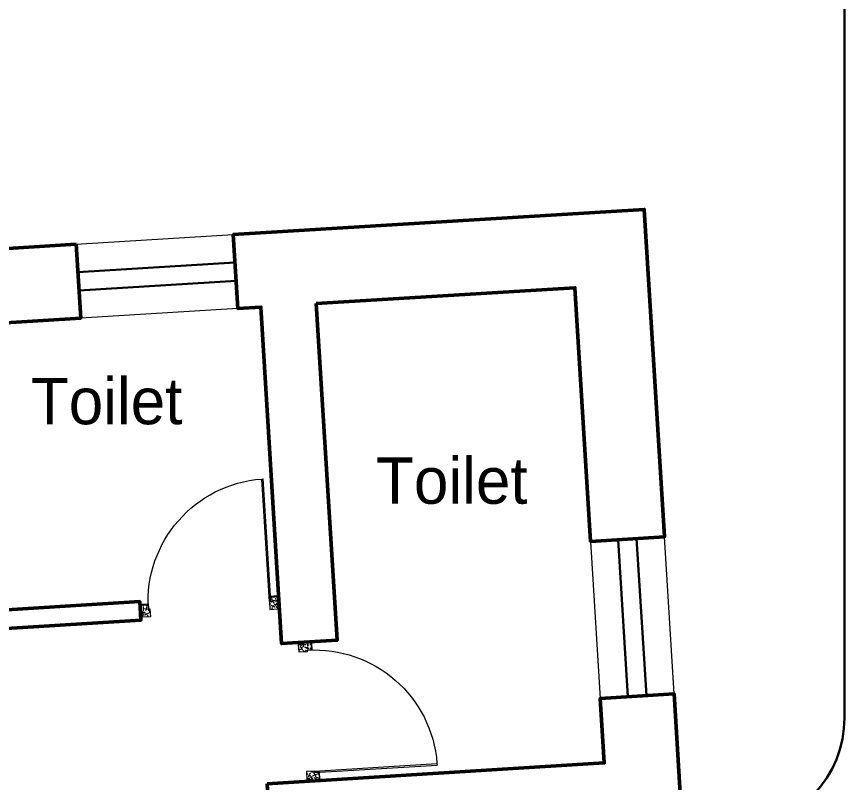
# Model space of a CAD drawing. Header units: millimetres. Extents: x 2342254 to 2635493, y 3886634 to 4043501.
# Drawn here: x 2431148 to 2435613, y 3976243 to 3980378 of the extents above; entities that cross this region are included whole.
import ezdxf

# ---------------------------------------------------------------- set-up
doc = ezdxf.new("R2010")
doc.units = ezdxf.units.MM
doc.header["$MEASUREMENT"] = 0
doc.linetypes.add('DASHED', pattern=[0.75, 0.5, -0.25])
for name, color, linetype, lineweight in [('door', 41, 'Continuous', 5), ('Door Opening-0.09', 253, 'Continuous', 9), ('hidden lines', 205, 'DASHED', 5), ('landscape', 155, 'Continuous', 20), ('WALL 0.2', 7, 'Continuous', 20), ('wall 0.4', 7, 'Continuous', 40), ('Wall-0.5', 7, 'Continuous', 50), ('WINDOW', 152, 'Continuous', 30)]:
    doc.layers.add(name, color=color, linetype=linetype, lineweight=lineweight)
doc.layers.add('Text-0.2', color=7, linetype='Continuous')
doc.styles.add('arial.', font='arial.ttf')

# ---------------------------------------------------------------- blocks, each defined once
blk = doc.blocks.new('d1')
at = {"layer": 'door'}
for p, q in [((2442.75, 10746.15), (2408.33, 10746.15)), ((2408.33, 10746.15), (2408.33, 10745.72)), ((2442.75, 10745.72), (2408.32, 10745.72))]:
    blk.add_line(p, q, dxfattribs=at)
at = {"layer": 'door', "ltscale": 80}
for points in [[(2445, 10779.7), (2445, 10781.99), (2444.56, 10781.99), (2444.56, 10782.43), (2441.8, 10782.43), (2441.8, 10781.99), (2441.36, 10781.99), (2441.36, 10780.14), (2442.75, 10780.14), (2442.75, 10779.7)], [(2445, 10746.15), (2445, 10743.87), (2444.56, 10743.87), (2444.56, 10743.43), (2441.8, 10743.43), (2441.8, 10743.87), (2441.36, 10743.87), (2441.36, 10745.72), (2442.75, 10745.72), (2442.75, 10746.15)]]:
    blk.add_lwpolyline(points, close=True, dxfattribs=at)
at = {"layer": 'Door Opening-0.09', "ltscale": 80}
blk.add_arc((2442.75, 10745.72), 34.42, 90, 179.274, dxfattribs=at)
at = {"layer": 'hidden lines'}
for centre, radius, start, end in [((2441.64, 10791.37), 9.82, 268.3986, 287.3158), ((2441.38, 10784.76), 4.22, 269.7899, 318.9675), ((2444.33, 10781.34), 2.81, 166.4652, 205.1802), ((2445.01, 10781.68), 2.48, 162.4671, 233.2418), ((2441.57, 10782.05), 3, 308.4681, 358.9527), ((2445.46, 10782.07), 1.81, 168.6475, 255.2319), ((2445.01, 10744.18), 2.48, 126.7582, 197.5329), ((2441.57, 10743.81), 3, 1.0473, 51.5319), ((2441.64, 10734.49), 9.82, 72.6842, 91.6014), ((2441.38, 10741.1), 4.22, 41.0325, 90.2101), ((2444.33, 10744.52), 2.81, 154.8198, 193.5348), ((2445.46, 10743.79), 1.81, 104.7681, 191.3525)]:
    blk.add_arc(centre, radius, start, end, dxfattribs=at)
blk = doc.blocks.new('oldblk')
at = {"layer": 'landscape', "lineweight": 30, "ltscale": 5}
blk.add_lwpolyline([(2494423.1, 4325739.9), (2494423.1, 4317820.3, -0.396311), (2493860, 4317221.4), (2493550.4, 4317202.3)], format="xyb", dxfattribs=at)
at = {"layer": 'WALL 0.2', "ltscale": 5}
for points in [[(2490280, 4320375.9), (2491126.8, 4320428.1)], [(2491151.3, 4320029.6), (2490304.5, 4319977.4)], [(2493504.4, 4317949.5), (2493452.3, 4318796.3)], [(2493053.8, 4318771.7), (2493105.9, 4317924.9)]]:
    blk.add_lwpolyline(points, dxfattribs=at)
at = {"layer": 'Wall-0.5', "ltscale": 5}
blk.add_lwpolyline([(2490280, 4320375.9), (2490304.5, 4319977.4), (2489607.2, 4319934.5), (2489702.3, 4318390.3), (2490622.4, 4318447), (2490628.5, 4318347.4), (2489409.5, 4318272.3), (2489257.7, 4320738), (2489656.2, 4320762.5), (2489682.2, 4320339.1)], close=True, dxfattribs=at)
for points in [[(2491574.7, 4320055.7), (2491686.6, 4318239), (2491387.7, 4318220.6), (2491275.8, 4320037.2), (2491151.3, 4320029.6), (2491126.8, 4320428.1), (2493343.4, 4320564.6), (2493452.3, 4318796.3), (2493053.8, 4318771.7), (2492969.4, 4320141.5), (2491574.7, 4320055.7)], [(2491309.3, 4317464.3), (2493127.4, 4317576.3), (2493105.9, 4317924.9), (2493504.4, 4317949.5), (2493550.4, 4317202.3), (2491333.8, 4317065.8), (2491309.3, 4317464.3)]]:
    blk.add_lwpolyline(points, dxfattribs=at)
at = {"layer": 'WINDOW', "ltscale": 5}
for points in [[(2490289.2, 4320226.2), (2491136, 4320278.3)], [(2491142.1, 4320179.3), (2490295.3, 4320127.1)], [(2493354.7, 4317940.3), (2493302.5, 4318787.1)], [(2493203.5, 4318781), (2493255.6, 4317934.2)]]:
    blk.add_lwpolyline(points, dxfattribs=at)
at = {"layer": 'Door Opening-0.09', "xscale": -19.2307692307742, "yscale": 19.2307692307742, "zscale": 19.23076923077419}
for p, rotation in [((2694699.7, 4378038.2), 93.52406945814171), ((2551154.7, 4114154), 3.524069458184549)]:
    blk.add_blockref('d1', p, dxfattribs=dict(at, rotation=rotation))
at = {"layer": 'Text-0.2', "ltscale": 5, "char_height": 250, "attachment_point": 7, "rotation": 0.0008, "style": 'arial.'}
for insert in [(2490035, 4319401.1), (2491896.8, 4318971.8)]:
    blk.add_mtext('{\\fStylus BT|b0|i0|c0|p34;Toilet}', dxfattribs=dict(at, insert=insert))

msp = doc.modelspace()

# ---------------------------------------------------------------- block references
at = {"layer": 'wall 0.4'}
msp.add_blockref('oldblk', (-58809.9, -341227.5), dxfattribs=at)

doc.saveas('drawing.dxf')
